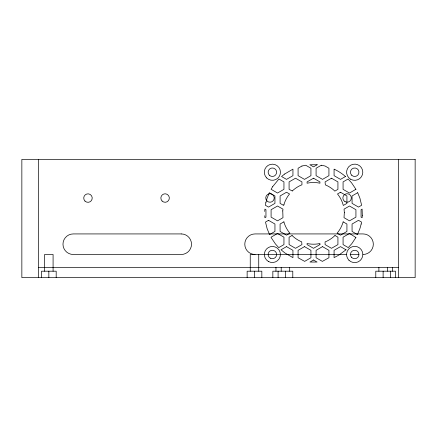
<?xml version="1.0" encoding="UTF-8"?>
<svg xmlns="http://www.w3.org/2000/svg" width="437" height="437" viewBox="0 0 437 437"><rect width="100%" height="100%" fill="white"/><g stroke="black" fill="none" stroke-linecap="round" stroke-linejoin="round"><path stroke-width="0.66" d="M264.729 215.763L264.915 217.735L265.953 217.134L265.953 209.716L264.909 209.11L264.707 211.442M346.743 254.487L250.248 254.487L250.248 271.197M350.141 254.487L358.968 254.487M38.56 267.34L398.44 267.34M398.44 159.374L398.44 277.626M395.507 277.626L395.507 271.197L375.782 271.197L375.782 277.626M392.399 267.34L392.399 271.197M390.47 271.197L390.47 277.626M387.368 267.34L387.368 271.197M383.123 271.197L383.123 277.626M378.884 267.34L378.884 271.197M292.79 277.626L292.79 271.197L272.846 271.197L272.846 277.626M289.687 267.34L289.687 271.197M285.443 271.197L285.443 277.626M281.204 267.34L281.204 271.197M278.096 271.197L278.096 277.626M275.955 267.34L275.955 271.197M261.834 277.626L261.834 271.197L247.14 271.197L247.14 277.626M258.731 254.487L258.731 271.197M254.487 271.197L254.487 277.626M56.187 277.626L56.187 271.197L41.493 271.197L41.493 277.626M53.085 271.197L53.085 254.487L44.601 254.487L44.601 271.197M48.84 271.197L48.84 277.626M38.56 159.374L38.56 277.626M255.077 254.487A10.28 10.28 0 0 1 244.791 244.207A10.28 10.28 0 0 1 255.077 233.926L363.038 233.926A10.28 10.28 0 0 1 373.324 244.207A10.28 10.28 0 0 1 363.038 254.487M362.311 215.337L362.104 217.735L361.066 217.134L361.066 209.716L362.109 209.11L362.311 215.337M361.17 224.023L360.022 228.251L357.455 234.565L352.069 231.452L352.069 224.034L358.493 220.324L361.519 222.067L361.17 224.023M282.761 210.924L282.985 217.692L277.522 220.849L271.093 217.134L271.093 209.716L277.522 206.007L282.99 209.165L282.761 210.924M344.345 212.568L344.012 217.681L349.496 220.849L355.926 217.134L355.926 209.716L349.496 206.007L344.056 209.148L344.345 212.568M265.843 202.763L265.401 205.281L268.526 207.083L274.949 203.374L274.949 195.956L269.334 192.712L266.996 198.535L265.843 202.763M283.935 204.582L283.722 205.472L280.09 203.374L280.09 195.956L286.519 192.242L289.545 193.99L288.098 195.874A30.847 30.847 0 0 0 283.935 204.582M343.149 221.854L343.083 222.138A30.847 30.847 0 0 1 338.921 230.845L337.107 233.205L340.499 235.166L346.929 231.452L346.929 224.034L343.149 221.854M272.633 186.697L271.093 189.292L277.522 193.045L283.946 189.336L283.946 181.912L278.91 179.006L272.633 186.697M355.926 237.493L351.823 243.644L348.278 247.615L343.072 244.605L343.072 237.187L349.496 233.473L355.926 237.493M292.287 190.969L289.086 189.336L289.086 181.912L295.516 178.203L301.94 181.912L301.94 184.807L300.246 185.512A30.847 30.847 0 0 0 292.287 190.969M334.982 235.483L334.731 235.745A30.847 30.847 0 0 1 326.772 241.208L325.079 241.912L325.079 244.605L331.503 248.314L337.927 244.605L337.927 237.187L334.982 235.483M346.006 249.806L338.741 255.175L334.076 257.622L334.076 250.335L340.499 246.626L346.006 249.806M284.629 174.035L281.554 176.515L286.519 179.383L292.943 175.669L292.943 169.163L284.629 174.035M355.926 189.276L349.496 193.045L343.072 189.336L343.072 181.912L348.114 179.001L351.561 182.808L355.926 189.276M301.945 166.022L298.083 168.25L298.083 175.669L304.513 179.383L310.936 175.669L310.936 168.25L305.736 165.246L301.945 166.022M317.186 164.744L313.509 166.863L309.855 164.754L317.186 164.744M321.299 165.235L316.082 168.25L316.082 175.669L322.506 179.383L328.93 175.669L328.93 168.25L325.057 166.011L321.299 165.235M313.509 178.203L307.08 181.912L307.08 183.218L309.5 182.775A30.847 30.847 0 0 1 319.147 183.032L319.933 183.223L319.933 181.912L313.509 178.203M331.503 178.203L325.079 181.912L325.33 184.867A30.847 30.847 0 0 1 333.557 189.915L334.829 191.122L337.927 189.336L337.927 181.912L331.503 178.203M268.526 220.324L265.499 222.067L267.122 228.655L269.563 234.565L274.949 231.452L274.949 224.034L268.526 220.324M345.481 176.504L340.499 179.383L334.076 175.669L334.076 169.146L334.513 169.332A48.829 48.829 0 0 1 345.481 176.504M283.892 221.838L280.09 224.034L280.09 231.452L286.519 235.166L289.933 233.189L289.026 232.123A30.847 30.847 0 0 1 284.427 223.64L283.892 221.838M340.499 192.242L337.479 193.99L337.992 194.596A30.847 30.847 0 0 1 342.592 203.079L343.296 205.466L346.929 203.374L346.929 195.956L340.499 192.242M277.522 233.473L271.093 237.187L271.093 237.51L275.457 243.977L278.73 247.621L283.946 244.605L283.946 237.187L277.522 233.473M357.69 192.706L352.069 195.956L352.069 203.374L358.493 207.083L361.623 205.281L359.897 198.136L357.69 192.706M292.058 235.472L289.086 237.187L289.086 244.605L295.516 248.314L301.94 244.605L301.688 241.852A30.847 30.847 0 0 1 293.462 236.805L292.058 235.472M286.519 246.626L281.024 249.795L284.973 252.996L292.943 257.639L292.943 250.335L286.519 246.626M304.513 246.626L298.083 250.335L298.083 257.754L304.66 261.375L310.936 257.754L310.936 250.335L304.513 246.626M319.933 244.605L313.509 248.314L307.08 244.605L307.08 243.496L307.872 243.688A30.847 30.847 0 0 0 317.519 243.944L319.933 243.496L319.933 244.605M322.506 246.626L316.082 250.335L316.082 257.754L322.369 261.386L328.93 257.754L328.93 250.335L322.506 246.626M313.509 259.988L309.942 262.047L317.054 262.036L313.509 259.988M415.15 159.374L21.85 159.374L21.85 277.626L415.15 277.626L415.15 159.374M181.224 233.926L73.263 233.926A10.28 10.28 0 0 0 62.977 244.207A10.28 10.28 0 0 0 73.263 254.487L181.224 254.487A10.28 10.28 0 0 0 191.51 244.207A10.28 10.28 0 0 0 181.224 233.926M269.378 175.226A4.239 4.239 0 0 0 276.479 173.325A4.239 4.239 0 0 0 271.284 168.13A4.239 4.239 0 0 0 269.378 175.226M351.703 175.226A4.239 4.239 0 0 0 358.799 173.325A4.239 4.239 0 0 0 353.604 168.13A4.239 4.239 0 0 0 351.703 175.226M350.654 179.246A8.106 8.106 0 0 0 362.808 172.227A8.106 8.106 0 0 0 350.654 165.208A8.106 8.106 0 0 0 350.654 179.246M270.257 258.163A4.239 4.239 0 0 0 276.621 254.487A4.239 4.239 0 0 0 270.257 250.816A4.239 4.239 0 0 0 270.257 258.163M268.367 261.441A8.024 8.024 0 0 0 280.407 254.487A8.024 8.024 0 0 0 268.367 247.539A8.024 8.024 0 0 0 268.367 261.441M351.703 257.486A4.239 4.239 0 0 0 358.799 255.585A4.239 4.239 0 0 0 353.604 250.39A4.239 4.239 0 0 0 351.703 257.486M348.955 260.239A8.134 8.134 0 0 0 362.563 256.595A8.134 8.134 0 0 0 352.599 246.632A8.134 8.134 0 0 0 348.955 260.239M344.979 201.626A4.239 4.239 0 0 0 351.337 197.95A4.239 4.239 0 0 0 344.979 194.279A4.239 4.239 0 0 0 344.979 201.626M266.98 200.987A4.239 4.239 0 0 0 274.075 199.086A4.239 4.239 0 0 0 268.881 193.891A4.239 4.239 0 0 0 266.98 200.987M162.094 201.036A4.239 4.239 0 0 0 169.19 199.135A4.239 4.239 0 0 0 163.995 193.941A4.239 4.239 0 0 0 162.094 201.036M84.98 201.075A4.239 4.239 0 0 0 92.076 199.168A4.239 4.239 0 0 0 86.876 193.979A4.239 4.239 0 0 0 84.98 201.075M266.674 177.935A8.068 8.068 0 0 0 280.172 174.319A8.068 8.068 0 0 0 270.29 164.438A8.068 8.068 0 0 0 266.674 177.935"/></g></svg>
